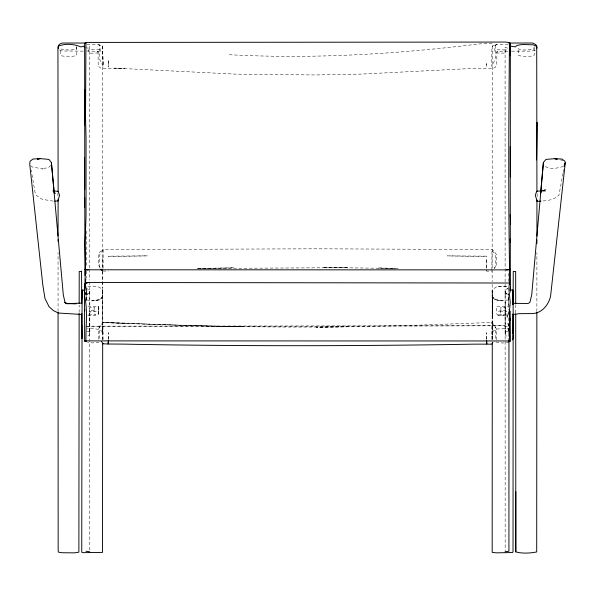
<?xml version="1.0" encoding="UTF-8"?>
<svg xmlns="http://www.w3.org/2000/svg" width="595" height="595" viewBox="0 0 595 595"><rect width="100%" height="100%" fill="white"/><g stroke="black" fill="none" stroke-linecap="round" stroke-linejoin="round"><path stroke-width="0.45" stroke-dasharray="2.98 2.23" d="M58.065 311.52L58.05 252.585M89.808 330.842L89.815 317.358M89.793 304.692L89.8 291.595L89.28 289.929L86.93 288.627M102.682 339.671L102.682 290.546C99.7 284.67 91.987 286.664 86.729 286.44M492.273 340.005L492.363 293.752L492.117 336.993L492.66 339.373M506.583 289.155L507.944 288.597L506.583 289.155L505.148 291.431L505.118 324.394M505.177 302.394L505.14 333.602L506.129 335.952L509.201 336.339M536.861 311.616L536.906 252.615M79.142 312.472L79.15 305.183M85.94 292.666L85.933 296.332L85.896 291.9M103.113 339.641L102.794 322.535L99.618 326.35L99.581 338.049L100.406 339.998M491.872 339.656L492.035 322.49L493.374 323.524L495.285 326.774L495.404 338.25L494.564 339.648M102.652 290.583L102.883 334.301L102.273 339.373M103.091 268.174L103.166 249.625L316.406 248.792L491.991 249.58L493.419 250.413L496.609 254.697L496.409 265.028L494.333 268.486M491.872 270.056L491.961 250.086L494.594 253.768L495.367 255.902L495.427 266.307L493.746 269.334M510.607 292.547L510.614 290.71M102.764 271.305L102.377 333.527L102.652 326.811L102.883 334.301L101.544 331.013L99.432 329.623L93.17 328.44L87.272 328.901M89.748 312.725L89.793 549.966M86.498 265.415L86.677 230.31M102.682 290.546L102.593 296.288L99.298 299.925L92.322 300.869L99.298 299.925L101.938 297.79L100.406 299.092L94.434 300.668L86.26 299.969M495.494 45.287L495.248 59.232L491.693 66.424L491.924 48.448L492.496 45.919L496.647 44.469L495.494 45.287L496.647 44.469M507.788 51.177L496.937 51.423L496.706 65.167L495.338 67.28L493.054 68.522L467.261 68.708L361.344 74.1L314.978 74.955L236.364 74.167L114.404 68.098L124.719 68.41L102.563 68.537L100.496 67.964L98.755 66.603M108.327 339.552L108.461 332.605L108.297 339.626M492.177 284.432L492.117 336.993L492.318 333.416L493.419 330.946L497.026 329.095L502.44 328.529L508.509 328.968M505.14 295.15L505.237 290.628L506.152 293.863L508.785 294.265L506.152 293.863L505.148 291.431L505.668 293.09L508.204 294.22M508.346 281.539L508.613 270.859M492.325 298.638L492.385 296.831L495.546 299.597L502.611 300.869L494.943 299.709L492.385 296.831L492.392 308.507L492.11 290.866L492.92 289.215L496.855 286.671L507.691 286.485L496.855 286.671M89.733 292.933L89.8 291.595L88.908 293.789L86.26 294.294L88.908 293.789L89.302 293L87.078 294.205L84.587 292.8M85.501 294.458L85.687 292.688L86.677 300.133M508.688 297.098L508.256 300.475L508.747 302.134M563.019 173.383L558.943 195.138C554.488 199.63 547.973 200.76 541.904 201.028M563.175 172.468L563.815 168.831M496.267 339.782L496.52 328.946L491.596 322.483L405.879 325.629L316.354 327.28L347.249 326.789C265.861 327.771 184.48 326.008 103.166 322.55L98.517 328.581L98.413 339.105M508.755 328.009L508.256 330.515L508.309 339.976M89.785 281.971L89.808 333.624L89.25 335.416L87.19 336.227M99.596 45.778L98.896 44.729L99.596 45.778L99.685 59.388L103.285 66.588L102.407 45.882L98.896 44.729M496.937 51.423L497.822 51.207M508.256 317.7L508.465 332.657L508.881 332.032M50.85 165.388L48.448 167.589L41.769 168.831L42.818 168.95L32.256 166.979L30.449 165.529M541.896 190.883L543.138 189.998M542.357 191.047L546.627 189.24L542.514 190.534M507.944 331.051L505.936 331.69L505.14 333.602L505.505 330.768L505.542 333.929L505.125 326.543M563.472 166.511L553.811 168.668L548.121 167.916L544.128 165.893M535.277 50.292L531.342 51.103L511.41 51.163M510.317 305.674L506.062 306.507L496.505 306.432L496.832 314.093L497.941 315.112L506.821 315.164M99.134 342.103L92.649 342.921L87.591 342.564M508.859 299.895L501.094 300.676L494.943 299.709L492.541 296.95L492.11 290.866L492.385 317.871L492.31 299.471M509.194 342.415L502.292 343.04L495.531 341.961M486.584 270.301L486.762 271.156L492.058 271.067M53.2 201.147L42.037 199.236L36.496 195.562L34.979 192.103L31.661 172.795M197.8 268.501L234.088 267.817L200.039 268.494M197.146 268.501L348.068 267.646L322.847 267.445L395.883 268.494M542.566 191.01L546.798 190.913L542.343 191.002M492.154 43.138L478.655 43.985C395.586 54.286 311.758 59.188 228.093 54.658M508.212 44.566L496.371 44.729L492.571 46.135L492.251 49.102L492.154 281.673M102.823 271.045L108.171 271.127M86.974 44.714L97.937 44.64L102.266 45.986L102.727 48.998L102.764 270.435M87.926 306.507L98.443 306.403L98.443 309.973L98.19 314.242L95.654 315.335L87.658 315.201M86.855 331.065L89.406 331.913L88.744 330.664L89.808 333.624M85.873 326.834L503.757 325.762L508.591 326.744M87.13 326.164L503.757 325.762L509.498 327.213M83.174 51.148L62.304 50.992L58.793 49.809M86.803 51.17C86 50.255 104.185 52.353 96.784 51.244M491.596 322.483L492.035 322.49M124.943 323.026L103.166 322.55L216.833 326.38L242.998 326.729L186.168 325.42L102.794 322.535M398.323 268.494L377.929 267.951L395.556 268.479M497.941 315.112L505.014 315.38M506.471 314.904L502.187 314.495L498.699 315.053L500.64 313.104L500.893 310.612L505.11 310.352L505.296 313.015L506.315 314.004M85.524 47.726L88.283 48.143L89.696 46.224L89.771 268.263M560.371 159.891L562.982 160.479M507.513 48.195L505.081 47.176L505.162 551.758M52.345 190.824L54.033 191.635M507.461 323.502L508.896 325.599M100.094 267.817L98.413 264.924L98.391 254.69L100.317 251.521L103.166 249.625L99.61 254.757L99.573 266.441L100.585 268.464M508.256 323.829L509.454 326.32M31.171 170.081L31.498 171.888M486.658 270.331L486.762 271.156M508.256 330.456L508.465 332.657M102.407 45.882L103.285 66.588M508.256 296.652L508.71 307.496M537.114 193.71L537.226 198.001M492.258 322.602L492.548 333.892M486.651 339.641L486.472 332.65L486.606 339.723M486.695 268.479L486.472 258.661L486.628 268.538M86.483 270.933L86.587 278.296M86.305 292.457L86.416 300.564M98.071 51.549L98.197 65.219M57.894 192.936L57.923 197.473M102.764 271.357L102.794 287.861M515.709 304.707L515.724 313.022M102.742 258.431L102.764 270.39M89.771 269.178L89.778 280.119M508.256 293.387L508.256 309.824M86.677 291.981L86.677 300.579M486.717 63.561L486.703 66.871L486.717 63.561M76.576 46.841L76.48 55.395L73.126 56.294L62.557 56.101L60.727 55.194L60.645 48.805L62.668 49.675L70.21 50.032L76.13 49.259L76.576 46.841M98.443 306.403L98.19 314.242L98.443 306.403M108.268 64.639L108.201 67.101L108.424 59.693L108.268 64.639M100.25 48.693L100.124 52.085L97.915 52.948L89.823 53.215L88.826 52.657L88.729 49.608L98.13 49.787L100.25 48.693M94.248 307.169L94.129 309.854L96.145 311.743L93.192 311.178L89.094 311.371L89.919 310.077L89.748 307.243L93.333 307.563L94.248 307.169M506.003 49.288L505.676 53.119L498.365 53.074L495.04 52.338L494.676 48.716L497.063 49.801L505.445 49.958L506.003 49.288M534.206 46.722L533.67 49.378L524.649 50.04L519.487 49.467L518 48.046L518.513 55.461L522.254 56.317L531.826 56.168L534.265 55.253L534.206 46.722M93.98 310.278L91.005 310.739L89.733 310.374L90.098 312.844L88.015 314.881L95.646 314.777L94.278 313.141L93.98 310.278M108.476 256.155L108.379 256.542L147.471 255.865L108.476 256.155M500.916 309.861L498.298 312.04L502.061 311.103L506.695 311.549L505.118 309.95L505.073 307.109L503.928 307.585L500.864 307.139L500.916 309.861M486.487 256.133L447.366 255.887L486.569 256.579L486.487 256.133"/><path stroke-width="0.89" d="M58.065 312.449L58.161 550.836L58.422 552.145L61.999 552.74L74.412 552.859L78.875 552.167L79.142 313.401M84.788 189.366L84.624 43.39L85.948 42.423L505.676 42.067L509.469 42.535L510.339 43.45L510.339 176.946M102.682 343.389L102.504 552.398L83.069 552.658L81.746 552.286L82.08 289.981L84.133 290.196L84.587 292.8M492.273 342.787L492.184 552.338L496.223 552.844L512.652 552.539L513.031 551.55L513.15 295.886L512.57 297.396M508.956 340.362L508.933 551.26L505.162 551.758M513.039 333.52L513.232 314.852M536.861 312.539L536.705 551.944C530.004 553.261 522.41 553.722 515.798 551.9L515.813 491.686M536.921 243.4L536.921 239.711M536.928 236.022L536.928 200.017M58.042 241.488L58.042 239.636M58.05 235.94L58.109 199.868M58.124 191.545L57.938 48.671L58.63 46.075C65.762 43.264 74.011 44.008 81.002 46.931L83.761 46.157L84.602 47.593M79.157 303.361L79.217 271.484L81.649 271.506L81.545 270.993L81.76 303.487M81.746 325.108L81.79 338.421L81.775 313.587M85.948 42.423L85.524 116.018L86.059 139.267L86.015 216.744L85.011 243.66L85.613 269.795L507.81 269.87L510.183 269.23L510.614 290.71M510.213 55.61L510.339 43.45M508.316 341.694L509.982 341.53L509.484 310.389L510.242 302.305L508.851 288.865L509.402 283.012L88.841 282.499C81.441 282.089 87.688 288.077 86.595 291.892M515.798 551.9L515.724 313.944M81.738 331.229L81.79 338.421M509.744 269.728L509.476 284.068M513.165 292.234L513.254 271.491L515.657 271.461L515.709 303.785M84.788 197.659L84.906 269.297L85.613 269.795M84.535 289.839L84.654 341.151L86.677 341.694M510.213 146.586L510.332 269.349L506.278 269.899M84.535 124.935L84.788 89.964M513.113 304.157L513.254 291.424L512.637 289.795L510.904 290.152M513.121 304.06L513.254 291.424L513.128 296.66L513.15 295.886M81.783 299.3L81.991 290.308M509.469 42.535C508.725 118.264 508.286 194.037 509.558 269.766M84.654 341.151L85.918 340.89C85.777 326.142 87.859 311.14 84.735 296.578M509.982 341.53L510.22 311.148M85.591 283.369L85.695 279.01M108.275 340.504L108.193 344.014L102.437 343.761M513.121 333.936L513.217 331.311M108.275 342.155L108.193 344.014L123.567 344.118C240.529 346.297 357.536 346.141 474.505 344.148L491.864 344.155L492.891 342.162M84.996 275.552L84.899 269.215L85.345 269.758L84.698 290.91M84.602 289.728L85.04 283.614L88.841 282.499M512.25 314.524L519.487 313.669L532.153 313.572C541.785 313.372 548.605 304.975 550.583 296.161L565.25 162.933L564.841 161.133L561.94 159.058L554.666 158.664L546.009 159.4L543.406 162.442L540.602 193.353L541.16 191.545M510.235 289.512L510.391 287.69L510.16 288.367M543.406 162.442L531.729 294.86L529.885 302.349L528.167 303.48L513.373 303.353L512.466 304.677M84.646 311.118L84.802 309.37M564.291 166.102L564.61 164.287M564.261 166.154L565.25 162.933L564.179 165.083M58.674 199.295L58.124 200.984L54.844 201.095M507.119 317.157L509.484 310.389M57.946 200.195L59.619 195.413L58.176 191.367L54.011 190.98M512.511 339.849L513.21 337.856L513.098 314.063M37.425 159.148L39.91 158.597L48.939 159.4L51.408 162.621L54.182 192.252L55.149 193.427L53.609 191.672M37.522 159.155L40.073 158.612M81.441 303.115L66.7 303.666L64.862 302.29L65.837 303.309L76.301 303.733M536.593 200.411L537.315 201.437L540.981 201.11M39.91 158.597L32.956 159.058L30.04 161.238L29.75 164.391L42.803 284.96L44.975 298.459L49.05 306.693L53.446 310.657L58.6 313.052L81.366 314.435M541.45 191.017L536.995 191.107L536.14 192.78L535.299 195.413L537.315 201.437M508.68 43.033L532.436 43.004L535.507 44.394L536.697 46.075L537.017 48.173M86.007 43.041L62.304 43.033L59.835 44.037L58.496 45.384L57.938 47.027L58.362 48.418M85.918 340.89L509.722 340.965M75.424 303.748L66.7 303.666L65.048 302.572L63.308 294.904L51.408 162.621M85.345 269.758L88.172 269.892M85.94 551.253L89.793 551.825M510.986 46.172L515.374 46.893L516.921 45.443L522.351 44.454L533.246 44.833L536.712 46.38L536.928 191.702M557.165 159.207L554.666 158.664L556.89 159.103M102.258 270.442L100.919 269.133L102.191 270.405M101.44 341.471L102.965 343.471M84.802 288.344L84.81 290.665M81.82 295.849L82.378 297.366M510.265 318.31L510.473 320.043M486.658 342.378L486.77 344.007L486.673 340.511M510.227 239.078L510.384 242.686M510.213 214.832L510.607 224.07M510.198 289.237L510.279 290.985M513.135 297.641L513.217 302.691M513.188 335.483L513.21 337.856M84.594 157.742L84.594 207.625M536.921 122.414L536.578 159.802L536.921 122.414M513.002 293.595L512.912 290.858L513.15 299.345L513.002 293.595"/></g></svg>
